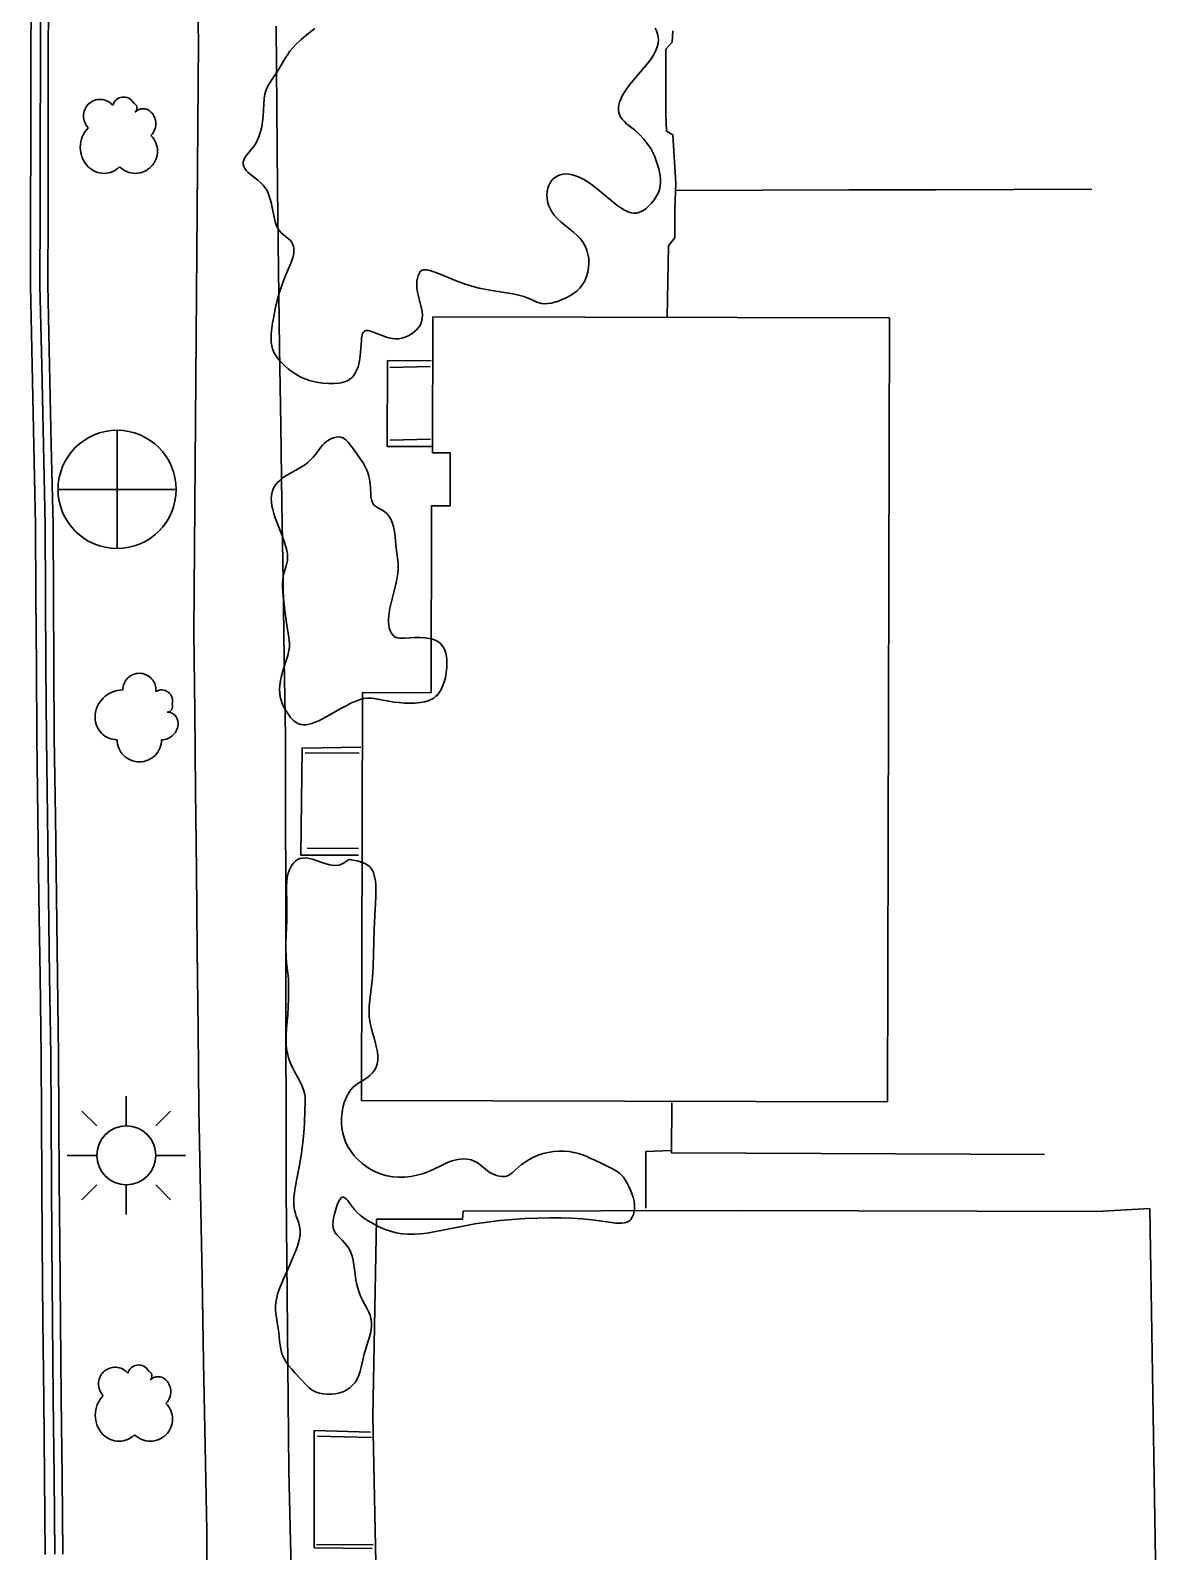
# Model space of a CAD drawing. Header units: feet. Extents: x 3174203 to 3175581, y 1715832 to 1717426.
# Drawn here: x 3175502.5 to 3175565.4, y 1716679 to 1716763.5 of the extents above; entities that cross this region are included whole.
import ezdxf

# ---------------------------------------------------------------- set-up
doc = ezdxf.new("R2010")
doc.units = ezdxf.units.FT
doc.header["$MEASUREMENT"] = 0
for name, color, linetype, lineweight in [('BACK_OF_CURB', 5, 'Continuous', 30), ('BOTTOM_OF_CURB', 3, 'Continuous', 30), ('BUILDING', 1, 'Continuous', 30), ('FOOT_PATH', 2, 'Continuous', 30), ('LIGHT_POLE', 5, 'Continuous', 30), ('MANHOLE', 30, 'Continuous', 30), ('SHRUB', 14, 'Continuous', 30), ('SINGLE_TREE', 3, 'Continuous', 30), ('TOP_OF_CURB', 1, 'Continuous', 30)]:
    doc.layers.add(name, color=color, linetype=linetype, lineweight=lineweight)
for name, color, linetype, lineweight, true_color in [('FENCE', 201, 'Continuous', 30, 0xe39cff), ('HAND_RAIL', 77, 'Continuous', 30, 0x647d5e), ('MISCELLANEOUS', 225, 'Continuous', 30, 0x9c5f7c), ('SHRUBLINE', 71, 'Continuous', 30, 0xc6ff6b)]:
    doc.layers.add(name, color=color, linetype=linetype, lineweight=lineweight, true_color=true_color)

# ---------------------------------------------------------------- blocks, each defined once
blk = doc.blocks.new('SYM205')
at = {"lineweight": -2}
for p, q in [((0, 0.25), (0, 0.5)), ((-0.25, 0.25), (-0.375, 0.375)), ((0.25, 0.25), (0.375, 0.375)), ((0.25, 0), (0.5, 0)), ((-0.25, -0.25), (-0.375, -0.375)), ((0, -0.25), (0, -0.5)), ((0.25, -0.25), (0.375, -0.375))]:
    blk.add_line(p, q, dxfattribs=at)
at = {"lineweight": -2, "flags": 128}
blk.add_lwpolyline([(-0.5, 0), (-0.25, 0, 1), (0.25, 0, 1), (-0.25, 0)], format="xyb", dxfattribs=at)
blk = doc.blocks.new('SYM205_1')
at = {"layer": 'LIGHT_POLE', "ltscale": 0.25, "xscale": 26.246667, "yscale": 26.246667, "zscale": 26.246667}
blk.add_blockref('SYM205', (0, 0), dxfattribs=at)
blk = doc.blocks.new('SYM003')
at = {"layer": 'LIGHT_POLE', "ltscale": 0.25, "xscale": 0.5, "yscale": 0.5, "zscale": 0.5}
blk.add_blockref('SYM205_1', (0, 0), dxfattribs=at)
blk = doc.blocks.new('SYM203')
at = {"lineweight": -2}
blk.add_line((-0.5, 0), (0.5, 0), dxfattribs=at)
at = {"lineweight": -2, "flags": 128}
blk.add_lwpolyline([(0, -0.5, 1), (0, 0.5, 1), (0, -0.5), (0, 0.5)], format="xyb", dxfattribs=at)
blk = doc.blocks.new('SYM203_1')
at = {"layer": 'MANHOLE', "ltscale": 0.25, "xscale": 26.246667, "yscale": 26.246667, "zscale": 26.246667}
blk.add_blockref('SYM203', (0, 0), dxfattribs=at)
blk = doc.blocks.new('SYM004')
at = {"layer": 'MANHOLE', "ltscale": 0.25, "xscale": 0.5, "yscale": 0.5, "zscale": 0.5}
blk.add_blockref('SYM203_1', (0, 0), dxfattribs=at)
blk = doc.blocks.new('SYM231')
at = {"layer": 'SHRUB', "ltscale": 0.25}
for centre, radius, start, end in [((0.298974, 5.855085), 3.69093474259322, 89.999957, 180.000043), ((0.29898, 5.855085), 3.690934742593219, 354.734283, 90.000043), ((-3.391965, -0.296476), 6.151557904322032, 89.999957, 180.000043), ((5.220229, 3.394459), 2.460623161728813, 342.885514, 120.419776), ((6.45054, 2.164144), 1.230311580864407, 269.999957, 24.295265), ((6.450541, -1.526791), 2.460623161728813, 359.999957, 90.000043), ((-4.622277, -0.296484), 4.921246323457626, 179.999957, 270.000043), ((5.22023, -1.526796), 3.690934742593219, 269.999957, 4.3e-05), ((0.298973, -5.217734), 4.921246323457627, 179.999957, 270.000043), ((0.298981, -5.217734), 4.921246323457626, 269.999957, 4.3e-05)]:
    blk.add_arc(centre, radius, start, end, dxfattribs=at)
blk = doc.blocks.new('SYM006')
at = {"layer": 'SHRUB', "ltscale": 0.25, "xscale": 0.5, "yscale": 0.5, "zscale": 0.5}
blk.add_blockref('SYM231', (0, 0), dxfattribs=at)
blk = doc.blocks.new('SYM217')
at = {"layer": 'SINGLE_TREE', "ltscale": 0.25}
for centre, radius, start, end in [((-3.999321, 4.74055), 3.690934742593219, 134.999957, 225.000043), ((-3.999317, 4.740554), 3.690934742593219, 39.734283, 135.000043), ((1.220457, 6.480478), 2.460623161728813, 27.885514, 165.419776), ((2.960383, 6.480475), 1.230311580864406, 314.999957, 69.295265), ((5.570268, 3.870591), 2.460623161728813, 44.999957, 135.000043), ((4.70031, 3.000626), 3.690934742593219, 314.999957, 45.000043), ((-2.259399, -2.219148), 6.151557904322033, 134.999957, 225.000043), ((3.830349, -3.08911), 4.921246323457626, 314.999957, 45.000043), ((-3.129355, -3.089116), 4.921246323457626, 224.999957, 315.000043), ((3.830344, -3.089116), 4.921246323457627, 224.999957, 315.000043)]:
    blk.add_arc(centre, radius, start, end, dxfattribs=at)
blk = doc.blocks.new('SYM007')
at = {"layer": 'SINGLE_TREE', "ltscale": 0.25, "xscale": 0.5, "yscale": 0.5, "zscale": 0.5}
blk.add_blockref('SYM217', (0, 0), dxfattribs=at)

msp = doc.modelspace()

# ---------------------------------------------------------------- linework, layer by layer
at = {"layer": 'BACK_OF_CURB'}
msp.add_polyline3d([(3175504.313422, 1716678.85114, 5251.452064), (3175504.270438, 1716683.174198, 5251.366722), (3175504.227454, 1716687.497256, 5251.277983), (3175504.18447, 1716691.820313, 5251.188618), (3175504.141506, 1716696.141327, 5251.09909), (3175504.121655, 1716699.605243, 5251.029638), (3175504.101792, 1716703.071203, 5250.964554), (3175504.081907, 1716706.541004, 5250.900172), (3175504.021568, 1716710.961825, 5250.821056), (3175503.961281, 1716715.378804, 5250.738731), (3175503.900995, 1716719.795784, 5250.65579), (3175503.84076, 1716724.208975, 5250.569442), (3175503.817816, 1716728.138428, 5250.489102), (3175503.794849, 1716732.07167, 5250.405054), (3175503.771839, 1716736.012465, 5250.321201), (3175503.676708, 1716740.455626, 5250.229538), (3175503.581739, 1716744.891235, 5250.138531), (3175503.487014, 1716749.315488, 5250.050534), (3175503.495105, 1716753.355869, 5249.969171), (3175503.503218, 1716757.407609, 5249.883341), (3175503.511332, 1716761.459348, 5249.793619), (3175503.519467, 1716765.521786, 5249.70297)], dxfattribs=at)
at = {"layer": 'BOTTOM_OF_CURB'}
msp.add_polyline3d([(3175503.343132, 1716678.841493, 5251.072351), (3175503.300147, 1716683.16455, 5250.982614), (3175503.257163, 1716687.487608, 5250.889366), (3175503.214179, 1716691.810665, 5250.7955), (3175503.171195, 1716696.133723, 5250.69836), (3175503.151332, 1716699.599683, 5250.621074), (3175503.131469, 1716703.065642, 5250.547363), (3175503.111606, 1716706.531602, 5250.477101), (3175503.05132, 1716710.948582, 5250.392896), (3175502.991033, 1716715.365562, 5250.312382), (3175502.930747, 1716719.782541, 5250.232539), (3175502.87046, 1716724.199521, 5250.153577), (3175502.847494, 1716728.132763, 5250.079277), (3175502.824527, 1716732.066004, 5250.000394), (3175502.801561, 1716735.999246, 5249.917457), (3175502.706592, 1716740.434855, 5249.8201), (3175502.611623, 1716744.870464, 5249.719198), (3175502.516654, 1716749.306073, 5249.617659), (3175502.524768, 1716753.357812, 5249.521751), (3175502.532882, 1716757.409552, 5249.427067), (3175502.540995, 1716761.461291, 5249.333052), (3175502.549109, 1716765.513031, 5249.242572)], dxfattribs=at)
at = {"layer": 'BUILDING', "flags": 128}
for points, elevation in [([(3175525.836131, 1716740.010282), (3175524.845225, 1716740.012623), (3175524.863062, 1716747.562845), (3175550.222614, 1716747.502933), (3175550.119786, 1716703.977797), (3175520.908388, 1716704.046808), (3175520.961901, 1716726.697689), (3175524.772023, 1716726.688687), (3175524.796566, 1716737.077296), (3175525.829197, 1716737.074856)], 5251.149), ([(3175564.680942, 1716698.055782), (3175565.390944, 1716654.431064), (3175558.396424, 1716654.428211), (3175552.569762, 1716654.200003), (3175552.543692, 1716654.930267), (3175539.723733, 1716654.760742), (3175526.286238, 1716654.70043), (3175526.414145, 1716665.93802), (3175521.956162, 1716665.755454), (3175521.539041, 1716686.515817), (3175521.729212, 1716697.448354), (3175526.511209, 1716697.448354), (3175526.555901, 1716697.895454), (3175541.824585, 1716697.942959), (3175561.738864, 1716697.874496)], 5252.265)]:
    msp.add_lwpolyline(points, close=True, dxfattribs=dict(at, elevation=elevation))
at = {"layer": 'FENCE', "extrusion": (-0.0033803352485919, 0.9999907512279321, 0.0026590961251994), "elevation": 1706018.276837, "flags": 128}
msp.add_lwpolyline([(-3181323.421038, 714.943938), (-3181328.237232, 715.032181), (-3181333.053426, 715.121939), (-3181337.86962, 715.193939), (-3181342.211127, 715.204939), (-3181346.552634, 715.197939)], dxfattribs=at)
at = {"layer": 'FENCE', "extrusion": (-0.0150091858564963, 0.0786122196618169, 0.996792276886096), "elevation": 92526.813714, "flags": 128}
msp.add_lwpolyline([(-3441143.804573, -1086784.846226), (-3441142.385224, -1086785.058641), (-3441141.795487, -1086781.959889)], dxfattribs=at)
at = {"layer": 'FENCE'}
for points in [[(3175538.198572, 1716763.445186, 5251.92), (3175538.164521, 1716762.823504, 5251.871847), (3175537.806989, 1716762.431759, 5251.834687), (3175537.810181, 1716758.79135, 5251.524627), (3175537.834503, 1716757.876467, 5251.447408), (3175538.188387, 1716757.674511, 5251.422), (3175538.351192, 1716754.966892, 5251.098), (3175538.302776, 1716753.569704, 5251.059), (3175538.30384, 1716751.9479, 5251.116), (3175537.957861, 1716751.503233, 5251.201), (3175537.885731, 1716747.564339, 5251.75)], [(3175538.146631, 1716703.912401, 5252.487), (3175538.121093, 1716701.13612, 5252.2), (3175542.264985, 1716701.117411, 5252.272), (3175546.408877, 1716701.098702, 5252.260776), (3175550.552768, 1716701.079993, 5252.253255), (3175554.69666, 1716701.061284, 5252.249478), (3175558.840552, 1716701.042575, 5252.242)]]:
    msp.add_polyline3d(points, dxfattribs=at)
at = {"layer": 'FOOT_PATH'}
for points in [[(3175512.333375, 1716675.376192, 5251.738512), (3175512.313353, 1716680.151799, 5251.633758), (3175512.2249, 1716684.841719, 5251.531555), (3175512.136448, 1716689.531638, 5251.433191), (3175512.047996, 1716694.221558, 5251.338749), (3175511.959543, 1716698.911477, 5251.242664), (3175511.871091, 1716703.601397, 5251.145839), (3175511.824785, 1716708.010723, 5251.050997), (3175511.77848, 1716712.420049, 5250.961125), (3175511.732175, 1716716.829375, 5250.8685), (3175511.68587, 1716721.238701, 5250.777688), (3175511.639564, 1716725.648027, 5250.684795), (3175511.593259, 1716730.057353, 5250.588929), (3175511.62887, 1716734.743419, 5250.489773), (3175511.664482, 1716739.429484, 5250.394036), (3175511.700093, 1716744.11555, 5250.303054), (3175511.735704, 1716748.801616, 5250.212878), (3175511.771315, 1716753.487682, 5250.124009), (3175511.806927, 1716758.173748, 5250.030779), (3175511.842538, 1716762.859813, 5249.932832), (3175511.75125, 1716767.158339, 5249.842144)], [(3175516.156519, 1716763.707573, 5250.061), (3175516.200462, 1716759.195672, 5250.114), (3175516.244405, 1716754.68377, 5250.276), (3175516.288347, 1716750.171869, 5250.253), (3175516.35308, 1716745.852355, 5250.328), (3175516.417813, 1716741.532842, 5250.412), (3175516.482546, 1716737.213328, 5250.517326), (3175516.547279, 1716732.893815, 5250.618574), (3175516.612012, 1716728.574302, 5250.715526), (3175516.676744, 1716724.254788, 5250.80758), (3175516.684541, 1716720.057822, 5250.900346), (3175516.692337, 1716715.860855, 5250.994499), (3175516.700133, 1716711.663889, 5251.084149), (3175516.70793, 1716707.466922, 5251.169731), (3175516.715726, 1716703.269956, 5251.251984), (3175516.723522, 1716699.072989, 5251.332931), (3175516.757542, 1716695.184576, 5251.401144), (3175516.791562, 1716691.296164, 5251.467846), (3175516.825583, 1716687.407751, 5251.527), (3175516.859603, 1716683.519338, 5251.612), (3175516.965916, 1716679.534494, 5251.732), (3175517.072229, 1716675.549651, 5251.819)]]:
    msp.add_polyline3d(points, dxfattribs=at)
at = {"layer": 'HAND_RAIL', "extrusion": (-0.0402785040277785, -0.0010644005588803, 0.999187924849342), "elevation": -124486.140583, "flags": 128}
msp.add_lwpolyline([(-1632258.500226, 3217364.291527), (-1632258.500226, 3217362.033046)], dxfattribs=at)
at = {"layer": 'HAND_RAIL', "extrusion": (-0.1368035369503162, -0.0041160938667331, 0.9905896476589909), "elevation": -436287.542854, "flags": 128}
msp.add_lwpolyline([(-1620463.460503, 3196081.226616), (-1620463.460503, 3196078.939699)], dxfattribs=at)
at = {"layer": 'HAND_RAIL', "extrusion": (-0.0697090505243724, 0.0005926732346289, 0.9975671892225744), "elevation": -215106.709347, "flags": 128}
msp.add_lwpolyline([(-1743658.905198, 3153487.197984), (-1743658.905198, 3153484.185572)], dxfattribs=at)
at = {"layer": 'HAND_RAIL', "extrusion": (-0.1042680932299331, 0.0009341303246297, 0.9945487882123885), "elevation": -324279.222365, "flags": 128}
msp.add_lwpolyline([(-1745097.265675, 3143335.63388), (-1745097.265675, 3143332.766387)], dxfattribs=at)
at = {"layer": 'HAND_RAIL', "extrusion": (-0.1338064514424498, 0.0034129069931135, 0.9910016072732858), "elevation": -413841.699086, "flags": 128}
msp.add_lwpolyline([(-1797096.643226, 3103248.517439), (-1797096.643226, 3103245.484192)], dxfattribs=at)
at = {"layer": 'HAND_RAIL', "extrusion": (-0.0060483976454341, -3.27962022988e-05, 0.9999817077378625), "elevation": -14011.569654, "flags": 128}
msp.add_lwpolyline([(3175495.221524, 1716678.935874), (3175492.080289, 1716678.918842)], dxfattribs=at)
at = {"layer": 'MISCELLANEOUS'}
for points in [[(3175524.773428, 1716745.121292, 5250.887), (3175522.345187, 1716745.136195, 5250.702), (3175522.337739, 1716740.360604, 5250.759), (3175524.795774, 1716740.360604, 5251.266)], [(3175520.867514, 1716723.663324, 5251.147), (3175517.605031, 1716723.618614, 5250.924), (3175517.541718, 1716717.677767, 5251.011), (3175520.729715, 1716717.662864, 5251.192)], [(3175521.410738, 1716685.61956, 5251.885), (3175518.282329, 1716685.723884, 5251.585), (3175518.275811, 1716679.213682, 5251.791), (3175521.493603, 1716679.168972, 5251.759)]]:
    msp.add_polyline3d(points, dxfattribs=at)
at = {"layer": 'SHRUBLINE'}
for points in [[(3175518.316353, 1716763.569634, 5250.229919), (3175517.816813, 1716763.179508, 5250.220322), (3175517.5536, 1716762.963729, 5250.215053), (3175517.302607, 1716762.738986, 5250.211026), (3175517.080537, 1716762.508944, 5250.206895), (3175516.931972, 1716762.322971, 5250.204166), (3175516.803429, 1716762.134284, 5250.201696), (3175516.685731, 1716761.941216, 5250.199354), (3175516.446165, 1716761.535259, 5250.194714), (3175516.2125, 1716761.17544, 5250.190592), (3175515.973041, 1716760.821416, 5250.18684), (3175515.768343, 1716760.505065, 5250.183821), (3175515.657884, 1716760.305316, 5250.18209), (3175515.58205, 1716760.119829, 5250.180591), (3175515.533101, 1716759.923747, 5250.17925), (3175515.503297, 1716759.692212, 5250.17767), (3175515.445861, 1716758.734351, 5250.172204), (3175515.407707, 1716758.383822, 5250.170955), (3175515.360885, 1716758.113103, 5250.169867), (3175515.299047, 1716757.855945, 5250.168978), (3175515.222818, 1716757.61548, 5250.168673), (3175515.132824, 1716757.394836, 5250.16784), (3175515.029691, 1716757.197143, 5250.167827), (3175514.915087, 1716757.024036, 5250.167885), (3175514.794851, 1716756.871167, 5250.16542), (3175514.565018, 1716756.602778, 5250.160745), (3175514.469184, 1716756.475573, 5250.157754), (3175514.405578, 1716756.368029, 5250.15721), (3175514.360076, 1716756.258554, 5250.156796), (3175514.335575, 1716756.147388, 5250.157177), (3175514.334971, 1716756.034774, 5250.156949), (3175514.361162, 1716755.920952, 5250.157425), (3175514.417044, 1716755.806164, 5250.157979), (3175514.503683, 1716755.690833, 5250.158662), (3175514.614822, 1716755.576105, 5250.159022), (3175514.742377, 1716755.463309, 5250.159616), (3175514.878259, 1716755.353774, 5250.16039), (3175515.142661, 1716755.149796, 5250.162124), (3175515.308315, 1716755.012396, 5250.163477), (3175515.444639, 1716754.878663, 5250.164736), (3175515.558153, 1716754.735966, 5250.166039), (3175515.655372, 1716754.57167, 5250.167555), (3175515.741797, 1716754.376199, 5250.169444), (3175515.818854, 1716754.152203, 5250.171744), (3175515.886948, 1716753.905385, 5250.174124), (3175515.946488, 1716753.641453, 5250.177094), (3175516.051312, 1716753.095928, 5250.183728), (3175516.110852, 1716752.840689, 5250.187517), (3175516.185464, 1716752.615606, 5250.191291), (3175516.260094, 1716752.46458, 5250.194026), (3175516.346612, 1716752.336923, 5250.196607), (3175516.442306, 1716752.227835, 5250.199808), (3175516.544466, 1716752.132518, 5250.202265), (3175516.859845, 1716751.881482, 5250.211691), (3175516.954149, 1716751.793919, 5250.215413), (3175517.035105, 1716751.696759, 5250.217864), (3175517.097917, 1716751.585412, 5250.221741), (3175517.133308, 1716751.478876, 5250.225379), (3175517.152209, 1716751.359066, 5250.229251), (3175517.154062, 1716751.225747, 5250.233416), (3175517.138309, 1716751.078686, 5250.23789), (3175517.104391, 1716750.917649, 5250.24399), (3175517.051751, 1716750.742402, 5250.251401), (3175516.939239, 1716750.452159, 5250.260176), (3175516.643133, 1716749.765822, 5250.27713), (3175516.489072, 1716749.36555, 5250.285689), (3175516.348326, 1716748.92797, 5250.298905), (3175516.223822, 1716748.468715, 5250.314562), (3175516.116122, 1716748.006964, 5250.332755), (3175516.025785, 1716747.561896, 5250.349765), (3175515.966727, 1716747.229174, 5250.362484), (3175515.921435, 1716746.91982, 5250.377735), (3175515.892202, 1716746.634252, 5250.38817), (3175515.881322, 1716746.372887, 5250.398159), (3175515.891089, 1716746.136142, 5250.410692), (3175515.916777, 1716745.957078, 5250.418682), (3175515.960449, 1716745.790329, 5250.427103), (3175516.024155, 1716745.630826, 5250.432713), (3175516.109949, 1716745.473495, 5250.441158), (3175516.219882, 1716745.313267, 5250.452119), (3175516.356006, 1716745.14507, 5250.463673), (3175516.494831, 1716744.991994, 5250.472358), (3175516.654177, 1716744.833823, 5250.483894), (3175516.833818, 1716744.675044, 5250.496796), (3175517.033524, 1716744.520143, 5250.508783), (3175517.253067, 1716744.373606, 5250.521644), (3175517.49222, 1716744.239919, 5250.534047), (3175517.750755, 1716744.123569, 5250.544664), (3175518.074599, 1716744.014356, 5250.558963), (3175518.412323, 1716743.933759, 5250.572975), (3175518.751737, 1716743.880691, 5250.587189), (3175519.08065, 1716743.854067, 5250.600993), (3175519.386873, 1716743.852799, 5250.61506), (3175519.658215, 1716743.875801, 5250.627922), (3175519.855704, 1716743.91382, 5250.637663), (3175520.022411, 1716743.967046, 5250.644317), (3175520.162135, 1716744.033655, 5250.651842), (3175520.278678, 1716744.111822, 5250.657182), (3175520.375839, 1716744.199721, 5250.664015), (3175520.457419, 1716744.295528, 5250.668798), (3175520.527218, 1716744.397418, 5250.675563), (3175520.629461, 1716744.586776, 5250.686531), (3175520.709708, 1716744.790805, 5250.697824), (3175520.770403, 1716745.011134, 5250.70914), (3175520.813989, 1716745.249393, 5250.721489), (3175520.850841, 1716745.592147, 5250.737876), (3175520.896544, 1716746.2622, 5250.772101), (3175520.907406, 1716746.370581, 5250.776008), (3175520.921528, 1716746.469896, 5250.779827), (3175520.940537, 1716746.558819, 5250.783091), (3175520.966064, 1716746.636025, 5250.786013), (3175520.999738, 1716746.700192, 5250.788609), (3175521.043188, 1716746.749993, 5250.791129), (3175521.098044, 1716746.784106, 5250.793438), (3175521.165935, 1716746.801204, 5250.795934), (3175521.27804, 1716746.796898, 5250.800063), (3175521.411025, 1716746.766752, 5250.809964), (3175521.559701, 1716746.717528, 5250.815902), (3175522.047972, 1716746.523008, 5250.844745), (3175522.240126, 1716746.453598, 5250.856265), (3175522.426649, 1716746.398585, 5250.867148), (3175522.609209, 1716746.36089, 5250.877533), (3175522.789475, 1716746.343433, 5250.886552), (3175522.969115, 1716746.349136, 5250.896061), (3175523.148998, 1716746.380016, 5250.905406), (3175523.326796, 1716746.434473, 5250.914604), (3175523.49938, 1716746.510003, 5250.923684), (3175523.663622, 1716746.604102, 5250.93259), (3175523.816392, 1716746.714268, 5250.941253), (3175523.954425, 1716746.838378, 5250.949606), (3175524.073895, 1716746.975842, 5250.956139), (3175524.170841, 1716747.12645, 5250.963894), (3175524.2413, 1716747.289994, 5250.971501), (3175524.281309, 1716747.466266, 5250.978305), (3175524.288852, 1716747.654466, 5250.98412), (3175524.269699, 1716747.851428, 5250.991557), (3175524.231567, 1716748.053398, 5250.999079), (3175524.068131, 1716748.700352, 5251.022473), (3175524.018435, 1716748.934401, 5251.033477), (3175523.985033, 1716749.160299, 5251.038994), (3175523.972813, 1716749.378862, 5251.047122), (3175523.981051, 1716749.548005, 5251.057404), (3175524.005348, 1716749.707551, 5251.064841), (3175524.045079, 1716749.852073, 5251.072427), (3175524.099618, 1716749.976149, 5251.08015), (3175524.168338, 1716750.074352, 5251.088004), (3175524.21862, 1716750.120341, 5251.095118), (3175524.276488, 1716750.153749, 5251.09673), (3175524.344235, 1716750.174218, 5251.104413), (3175524.424151, 1716750.181392, 5251.106361), (3175524.518528, 1716750.174914, 5251.10863), (3175524.629656, 1716750.154428, 5251.116713), (3175524.759829, 1716750.119577, 5251.119929), (3175524.911335, 1716750.070005, 5251.128814), (3175525.278896, 1716749.929956, 5251.136465), (3175526.163921, 1716749.569986, 5251.157735), (3175526.61458, 1716749.400596, 5251.166302), (3175527.034757, 1716749.266117, 5251.173874), (3175527.434158, 1716749.162609, 5251.179474), (3175527.831116, 1716749.080291, 5251.183642), (3175528.24396, 1716749.009383, 5251.186924), (3175528.95105, 1716748.898175, 5251.188825), (3175529.300424, 1716748.837093, 5251.191146), (3175529.627273, 1716748.768605, 5251.188359), (3175529.91679, 1716748.689893, 5251.188065), (3175530.094327, 1716748.626604, 5251.185874), (3175530.250659, 1716748.56016, 5251.18752), (3175530.521291, 1716748.431796, 5251.185899), (3175530.646385, 1716748.376872, 5251.186702), (3175530.771858, 1716748.332783, 5251.183354), (3175530.903108, 1716748.303027, 5251.183898), (3175531.068942, 1716748.289856, 5251.179472), (3175531.247812, 1716748.299083, 5251.181408), (3175531.437544, 1716748.328836, 5251.176868), (3175531.635966, 1716748.377245, 5251.177505), (3175531.840906, 1716748.442437, 5251.179604), (3175532.050191, 1716748.522541, 5251.17447), (3175532.261206, 1716748.616339, 5251.164617), (3175532.469565, 1716748.725231, 5251.162268), (3175532.670442, 1716748.851268, 5251.154075), (3175532.859007, 1716748.996504, 5251.146685), (3175533.030434, 1716749.162991, 5251.143514), (3175533.179894, 1716749.352781, 5251.139163), (3175533.303365, 1716749.56656, 5251.136419), (3175533.400042, 1716749.799537, 5251.133781), (3175533.469924, 1716750.045554, 5251.128867), (3175533.513012, 1716750.298454, 5251.123575), (3175533.529306, 1716750.552078, 5251.117733), (3175533.518805, 1716750.800269, 5251.117388), (3175533.48145, 1716751.038036, 5251.116813), (3175533.416939, 1716751.265056, 5251.116077), (3175533.324909, 1716751.482175, 5251.111935), (3175533.204999, 1716751.690238, 5251.111339), (3175533.056846, 1716751.890091, 5251.107991), (3175532.880088, 1716752.082578, 5251.10765), (3175532.676255, 1716752.268927, 5251.107705), (3175532.000787, 1716752.820248, 5251.084928), (3175531.790918, 1716753.01191, 5251.080751), (3175531.607, 1716753.212748, 5251.079192), (3175531.477017, 1716753.393794, 5251.077345), (3175531.37318, 1716753.58115, 5251.075348), (3175531.294501, 1716753.77208, 5251.071942), (3175531.239992, 1716753.963847, 5251.070562), (3175531.208665, 1716754.153712, 5251.070969), (3175531.199531, 1716754.33894, 5251.069674), (3175531.211604, 1716754.516791, 5251.070029), (3175531.251131, 1716754.711633, 5251.068568), (3175531.316367, 1716754.890295, 5251.069236), (3175531.4055, 1716755.050362, 5251.069843), (3175531.51672, 1716755.18942, 5251.067236), (3175531.648217, 1716755.305053, 5251.067919), (3175531.79818, 1716755.394847, 5251.065347), (3175531.940046, 1716755.449619, 5251.058442), (3175532.093008, 1716755.483329, 5251.05925), (3175532.255927, 1716755.495673, 5251.059328), (3175532.427662, 1716755.486345, 5251.055281), (3175532.607075, 1716755.455043, 5251.052583), (3175532.793023, 1716755.401462, 5251.052776), (3175532.984369, 1716755.325298, 5251.053269), (3175533.259286, 1716755.181749, 5251.059483), (3175533.540252, 1716755.002104, 5251.065179), (3175533.824972, 1716754.795126, 5251.070944), (3175534.111152, 1716754.569579, 5251.078599), (3175534.863345, 1716753.946554, 5251.0774), (3175535.088984, 1716753.76914, 5251.080355), (3175535.307019, 1716753.612011, 5251.08145), (3175535.51564, 1716753.48217, 5251.090562), (3175535.713037, 1716753.386621, 5251.096986), (3175535.872358, 1716753.336322, 5251.102073), (3175536.023547, 1716753.314765, 5251.10683), (3175536.168047, 1716753.320354, 5251.111447), (3175536.307303, 1716753.351492, 5251.127136), (3175536.442758, 1716753.406581, 5251.126887), (3175536.575857, 1716753.484025, 5251.131951), (3175536.708044, 1716753.582227, 5251.137504), (3175536.861749, 1716753.72052, 5251.154375), (3175537.010747, 1716753.880064, 5251.161785), (3175537.149606, 1716754.05603, 5251.165377), (3175537.272896, 1716754.243586, 5251.173424), (3175537.375185, 1716754.437905, 5251.177384), (3175537.451042, 1716754.634155, 5251.185346), (3175537.496704, 1716754.828413, 5251.189178), (3175537.51509, 1716755.020377, 5251.196852), (3175537.510785, 1716755.210651, 5251.226627), (3175537.488376, 1716755.399838, 5251.233976), (3175537.45245, 1716755.588542, 5251.241571), (3175537.407591, 1716755.777366, 5251.249272), (3175537.346474, 1716756.004685, 5251.283771), (3175537.275294, 1716756.232408, 5251.29203), (3175537.190245, 1716756.459896, 5251.301639), (3175537.08752, 1716756.68651, 5251.337601), (3175536.963314, 1716756.911612, 5251.347348), (3175536.774747, 1716757.189086, 5251.385156), (3175536.555426, 1716757.457136, 5251.439876), (3175536.314108, 1716757.709701, 5251.471816), (3175536.059551, 1716757.940719, 5251.532498), (3175535.628625, 1716758.289966, 5251.586934), (3175535.501122, 1716758.404652, 5251.596406), (3175535.388497, 1716758.524295, 5251.604206), (3175535.294835, 1716758.652387, 5251.619212), (3175535.224223, 1716758.792422, 5251.634077), (3175535.187746, 1716758.911617, 5251.635602), (3175535.168971, 1716759.040506, 5251.649904), (3175535.169186, 1716759.179449, 5251.655683), (3175535.189677, 1716759.328803, 5251.665894), (3175535.231733, 1716759.488925, 5251.676458), (3175535.296639, 1716759.660174, 5251.68266), (3175535.385685, 1716759.842907, 5251.697867), (3175535.500158, 1716760.037482, 5251.713152), (3175535.641344, 1716760.244257, 5251.728332), (3175535.809059, 1716760.463106, 5251.743263), (3175535.99723, 1716760.691972, 5251.760553), (3175536.609018, 1716761.413274, 5251.813263), (3175536.803554, 1716761.656809, 5251.833275), (3175536.980818, 1716761.89766, 5251.84283), (3175537.133263, 1716762.133288, 5251.851427), (3175537.253343, 1716762.361153, 5251.857985), (3175537.328769, 1716762.557898, 5251.856551), (3175537.373926, 1716762.746871, 5251.854866), (3175537.390876, 1716762.928646, 5251.852994), (3175537.381678, 1716763.103797, 5251.850923), (3175537.348391, 1716763.272896, 5251.855282), (3175537.293074, 1716763.436519, 5251.859169), (3175537.217788, 1716763.595238, 5251.856476)], [(3175516.52468, 1716738.614701, 5250.586089), (3175516.359449, 1716738.4816, 5250.582729), (3175516.216667, 1716738.338115, 5250.577829), (3175516.097783, 1716738.18328, 5250.574787), (3175516.004245, 1716738.016129, 5250.571754), (3175515.9375, 1716737.835697, 5250.567657), (3175515.898999, 1716737.641016, 5250.564664), (3175515.889169, 1716737.462176, 5250.562095), (3175515.899632, 1716737.272158, 5250.558627), (3175515.928869, 1716737.070963, 5250.555819), (3175515.975359, 1716736.85859, 5250.552852), (3175516.037583, 1716736.63504, 5250.549807), (3175516.11402, 1716736.400312, 5250.546901), (3175516.20315, 1716736.154407, 5250.543979), (3175516.510632, 1716735.370498, 5250.538264), (3175516.606742, 1716735.108486, 5250.538056), (3175516.689398, 1716734.853849, 5250.538882), (3175516.752445, 1716734.611226, 5250.540712), (3175516.789726, 1716734.385255, 5250.543341), (3175516.797822, 1716734.203869, 5250.546358), (3175516.78606, 1716734.036084, 5250.548181), (3175516.759023, 1716733.8792, 5250.551219), (3175516.721292, 1716733.730517, 5250.554866), (3175516.589771, 1716733.306678, 5250.569356), (3175516.555096, 1716733.163802, 5250.575291), (3175516.52629, 1716732.965519, 5250.583052), (3175516.51583, 1716732.756973, 5250.591787), (3175516.520335, 1716732.537318, 5250.605442), (3175516.536428, 1716732.305709, 5250.617203), (3175516.560728, 1716732.061302, 5250.625377), (3175516.653422, 1716731.252976, 5250.674609), (3175516.721815, 1716730.698839, 5250.735144), (3175516.794071, 1716730.194931, 5250.784145), (3175516.863591, 1716729.77651, 5250.817462), (3175516.888575, 1716729.588007, 5250.833185), (3175516.901248, 1716729.403489, 5250.848738), (3175516.897265, 1716729.215591, 5250.864709), (3175516.872281, 1716729.016945, 5250.875707), (3175516.811799, 1716728.757528, 5250.896369), (3175516.727332, 1716728.480375, 5250.918606), (3175516.536499, 1716727.906249, 5250.952299), (3175516.45516, 1716727.625966, 5250.976925), (3175516.397513, 1716727.359955, 5251.000523), (3175516.364176, 1716727.10967, 5251.015499), (3175516.353389, 1716726.87519, 5251.036992), (3175516.363394, 1716726.656593, 5251.057405), (3175516.392429, 1716726.453958, 5251.076542), (3175516.45303, 1716726.221726, 5251.097234), (3175516.53853, 1716726.005693, 5251.109984), (3175516.646842, 1716725.796995, 5251.122805), (3175516.775876, 1716725.586769, 5251.144732), (3175516.858361, 1716725.463609, 5251.152697), (3175516.948038, 1716725.341799, 5251.160792), (3175517.046014, 1716725.226081, 5251.168865), (3175517.153395, 1716725.121198, 5251.185989), (3175517.271289, 1716725.031893, 5251.193751), (3175517.400803, 1716724.96291, 5251.21006), (3175517.543043, 1716724.91899, 5251.217742), (3175517.678731, 1716724.904142, 5251.232843), (3175517.825265, 1716724.911044, 5251.247579), (3175517.982899, 1716724.938628, 5251.262047), (3175518.151888, 1716724.985823, 5251.270677), (3175518.332486, 1716725.05156, 5251.29106), (3175518.524948, 1716725.134769, 5251.305693), (3175518.729528, 1716725.23438, 5251.320512), (3175518.946482, 1716725.349325, 5251.335553), (3175519.762445, 1716725.815358, 5251.395261), (3175520.042945, 1716725.969638, 5251.410307), (3175520.318961, 1716726.1097, 5251.424451), (3175520.585248, 1716726.22733, 5251.437483), (3175520.836562, 1716726.314316, 5251.4493), (3175521.041389, 1716726.360476, 5251.458936), (3175521.235217, 1716726.381217, 5251.467936), (3175521.422528, 1716726.380868, 5251.476624), (3175521.607802, 1716726.363761, 5251.485135), (3175521.79552, 1716726.334225, 5251.490648), (3175522.418147, 1716726.21434, 5251.51114), (3175522.694391, 1716726.173191, 5251.525294), (3175522.988344, 1716726.140634, 5251.546381), (3175523.291114, 1716726.118875, 5251.564714), (3175523.593808, 1716726.110118, 5251.582777), (3175523.887534, 1716726.116568, 5251.595422), (3175524.163398, 1716726.140431, 5251.611305), (3175524.412508, 1716726.183912, 5251.621286), (3175524.602933, 1716726.239283, 5251.629389), (3175524.768459, 1716726.309834, 5251.636942), (3175524.91148, 1716726.394036, 5251.63884), (3175525.034387, 1716726.490362, 5251.645401), (3175525.139576, 1716726.597284, 5251.651643), (3175525.229438, 1716726.713272, 5251.653449), (3175525.306367, 1716726.8368, 5251.653877), (3175525.372755, 1716726.966338, 5251.654019), (3175525.48077, 1716727.238625, 5251.655227), (3175525.559048, 1716727.52436, 5251.659981), (3175525.610441, 1716727.81906, 5251.665884), (3175525.637801, 1716728.118242, 5251.669154), (3175525.643635, 1716728.317632, 5251.671634), (3175525.638123, 1716728.513641, 5251.676383), (3175525.619335, 1716728.702888, 5251.683125), (3175525.585339, 1716728.881993, 5251.688224), (3175525.534205, 1716729.047574, 5251.69356), (3175525.464001, 1716729.196251, 5251.693455), (3175525.373459, 1716729.325388, 5251.693157), (3175525.263969, 1716729.435326, 5251.697656), (3175525.137582, 1716729.527152, 5251.702377), (3175524.996349, 1716729.601953, 5251.707256), (3175524.842322, 1716729.660817, 5251.712226), (3175524.677553, 1716729.704828, 5251.711168), (3175524.414952, 1716729.745783, 5251.715222), (3175524.140944, 1716729.76188, 5251.725644), (3175523.863678, 1716729.759231, 5251.722508), (3175523.5913, 1716729.743949, 5251.718742), (3175523.296143, 1716729.722507, 5251.719251), (3175523.15818, 1716729.718287, 5251.716754), (3175523.028349, 1716729.723571, 5251.714242), (3175522.907942, 1716729.742238, 5251.711744), (3175522.798253, 1716729.778166, 5251.709254), (3175522.700573, 1716729.835232, 5251.71131), (3175522.616029, 1716729.916314, 5251.708569), (3175522.54509, 1716730.020282, 5251.705486), (3175522.48806, 1716730.145009, 5251.70196), (3175522.445243, 1716730.288365, 5251.701932), (3175522.416943, 1716730.448221, 5251.697331), (3175522.403465, 1716730.622448, 5251.695682), (3175522.405112, 1716730.808918, 5251.693417), (3175522.432081, 1716731.086491, 5251.687685), (3175522.482171, 1716731.378063, 5251.683998), (3175522.548261, 1716731.677811, 5251.67519), (3175522.788752, 1716732.639566, 5251.634688), (3175522.862764, 1716732.983545, 5251.617647), (3175522.915593, 1716733.307964, 5251.600924), (3175522.940838, 1716733.610301, 5251.58343), (3175522.938385, 1716733.835873, 5251.569589), (3175522.91999, 1716734.052186, 5251.555445), (3175522.827257, 1716734.710451, 5251.506838), (3175522.765884, 1716735.328785, 5251.452016), (3175522.728883, 1716735.638359, 5251.421781), (3175522.675181, 1716735.927558, 5251.391314), (3175522.614699, 1716736.135127, 5251.369739), (3175522.537531, 1716736.319536, 5251.348917), (3175522.443679, 1716736.480576, 5251.324026), (3175522.333142, 1716736.61804, 5251.308747), (3175522.20592, 1716736.731718, 5251.288612), (3175522.088202, 1716736.809236, 5251.270406), (3175521.843112, 1716736.940364, 5251.239283), (3175521.728291, 1716737.007016, 5251.220422), (3175521.626987, 1716737.083085, 5251.208893), (3175521.545478, 1716737.175092, 5251.197583), (3175521.488108, 1716737.287827, 5251.1858), (3175521.451497, 1716737.419157, 5251.17297), (3175521.430335, 1716737.565218, 5251.158923), (3175521.419312, 1716737.722146, 5251.143763), (3175521.406438, 1716738.053148, 5251.106676), (3175521.386342, 1716738.302953, 5251.077382), (3175521.349953, 1716738.548684, 5251.048325), (3175521.294011, 1716738.787894, 5251.019576), (3175521.215257, 1716739.018139, 5250.991094), (3175521.112063, 1716739.237925, 5250.962639), (3175520.989317, 1716739.44956, 5250.934001), (3175520.853535, 1716739.656305, 5250.905207), (3175520.52086, 1716740.133338, 5250.840071), (3175520.335312, 1716740.387868, 5250.806793), (3175520.159419, 1716740.604725, 5250.77796), (3175520.059658, 1716740.708875, 5250.764054), (3175519.960939, 1716740.791116, 5250.75077), (3175519.859092, 1716740.850407, 5250.739637), (3175519.749945, 1716740.885703, 5250.728788), (3175519.629328, 1716740.895961, 5250.717201), (3175519.494945, 1716740.880904, 5250.704643), (3175519.352012, 1716740.843313, 5250.691297), (3175519.207618, 1716740.786735, 5250.677141), (3175519.068856, 1716740.714717, 5250.663684), (3175518.942816, 1716740.630806, 5250.650085), (3175518.83428, 1716740.537837, 5250.638407), (3175518.738796, 1716740.435799, 5250.626074), (3175518.649601, 1716740.323968, 5250.614787), (3175518.463031, 1716740.06803, 5250.590149), (3175518.352733, 1716739.923325, 5250.576133), (3175518.225278, 1716739.771023, 5250.560912), (3175518.077504, 1716739.615494, 5250.545976), (3175517.906251, 1716739.461107, 5250.528551), (3175517.708357, 1716739.312228, 5250.509947), (3175517.48319, 1716739.171719, 5250.489727), (3175516.991487, 1716738.901582, 5250.445849), (3175516.748967, 1716738.762579, 5250.423032), (3175516.52468, 1716738.614701, 5250.399069)], [(3175516.830359, 1716716.660969, 5250.97264), (3175516.778358, 1716716.436569, 5250.981574), (3175516.74909, 1716716.206327, 5250.990731), (3175516.737132, 1716715.969618, 5250.999973), (3175516.737063, 1716715.725814, 5251.009373), (3175516.756494, 1716715.035423, 5251.035579), (3175516.763735, 1716714.565646, 5251.053197), (3175516.756494, 1716714.05723, 5251.07203), (3175516.716302, 1716713.228619, 5251.10214), (3175516.699058, 1716712.81085, 5251.116942), (3175516.695663, 1716712.409789, 5251.13081), (3175516.712161, 1716712.03739, 5251.143289), (3175516.742916, 1716711.696369, 5251.154482), (3175516.812979, 1716711.110093, 5251.173285), (3175516.842589, 1716710.783438, 5251.183182), (3175516.855785, 1716710.467409, 5251.192483), (3175516.856429, 1716710.114673, 5251.202691), (3175516.847739, 1716709.693999, 5251.214666), (3175516.830359, 1716709.23855, 5251.226975), (3175516.804289, 1716708.79759, 5251.238306), (3175516.738953, 1716708.042855, 5251.255972), (3175516.717389, 1716707.671766, 5251.265431), (3175516.713873, 1716707.432572, 5251.269712), (3175516.721595, 1716707.182229, 5251.273736), (3175516.744488, 1716706.925234, 5251.275798), (3175516.786492, 1716706.666089, 5251.279824), (3175516.851541, 1716706.40929, 5251.281473), (3175516.941535, 1716706.158827, 5251.284897), (3175517.050221, 1716705.916644, 5251.28476), (3175517.169309, 1716705.684177, 5251.286898), (3175517.40553, 1716705.254125, 5251.28919), (3175517.530407, 1716705.01205, 5251.290305), (3175517.630995, 1716704.788439, 5251.290529), (3175517.705616, 1716704.579856, 5251.290105), (3175517.752588, 1716704.382862, 5251.289203), (3175517.770072, 1716704.230584, 5251.287277), (3175517.773583, 1716704.077472, 5251.285378), (3175517.767917, 1716703.917475, 5251.288654), (3175517.748243, 1716703.552621, 5251.286347), (3175517.730541, 1716702.743148, 5251.29873), (3175517.704793, 1716702.248578, 5251.298601), (3175517.650721, 1716701.704422, 5251.3051), (3175517.57058, 1716701.129355, 5251.308201), (3175517.470162, 1716700.544629, 5251.313139), (3175517.302879, 1716699.694284, 5251.333212), (3175517.229421, 1716699.298249, 5251.346434), (3175517.174701, 1716698.931962, 5251.359028), (3175517.149697, 1716698.664432, 5251.369349), (3175517.142561, 1716698.418126, 5251.376834), (3175517.153433, 1716698.190271, 5251.386591), (3175517.182453, 1716697.978098, 5251.396392), (3175517.229761, 1716697.778835, 5251.402816), (3175517.282128, 1716697.620239, 5251.40812), (3175517.398537, 1716697.308021, 5251.426807), (3175517.449219, 1716697.146324, 5251.432251), (3175517.485979, 1716696.975518, 5251.440976), (3175517.502139, 1716696.791566, 5251.451306), (3175517.492506, 1716696.591218, 5251.461152), (3175517.457846, 1716696.374378, 5251.4717), (3175517.400413, 1716696.141735, 5251.483027), (3175517.322459, 1716695.89398, 5251.495146), (3175517.226239, 1716695.631803, 5251.515364), (3175517.114007, 1716695.355896, 5251.534322), (3175516.922623, 1716694.920808, 5251.562004), (3175516.526819, 1716694.04411, 5251.608792), (3175516.36232, 1716693.643253, 5251.631906), (3175516.262871, 1716693.356155, 5251.649766), (3175516.192412, 1716693.094929, 5251.661036), (3175516.148649, 1716692.852064, 5251.668266), (3175516.129288, 1716692.620049, 5251.675472), (3175516.132034, 1716692.391372, 5251.683093), (3175516.161702, 1716692.100747, 5251.692655), (3175516.263403, 1716691.488526, 5251.70952), (3175516.310179, 1716691.161225, 5251.718246), (3175516.354917, 1716690.700946, 5251.728855), (3175516.382958, 1716690.465192, 5251.734195), (3175516.424759, 1716690.229076, 5251.739194), (3175516.487802, 1716689.995133, 5251.745445), (3175516.57957, 1716689.765899, 5251.750145), (3175516.704711, 1716689.543648, 5251.75389), (3175516.856525, 1716689.329608, 5251.75812), (3175517.025477, 1716689.124744, 5251.765031), (3175517.202033, 1716688.930023, 5251.7688), (3175517.539818, 1716688.574873, 5251.779295), (3175517.780276, 1716688.311682, 5251.786161), (3175517.890282, 1716688.195978, 5251.787931), (3175518.000364, 1716688.09168, 5251.791938), (3175518.11569, 1716687.999396, 5251.793464), (3175518.24143, 1716687.919734, 5251.797211), (3175518.38275, 1716687.853303, 5251.801298), (3175518.571638, 1716687.793313, 5251.806213), (3175518.781526, 1716687.753004, 5251.811641), (3175519.005173, 1716687.733222, 5251.817474), (3175519.235338, 1716687.734812, 5251.823456), (3175519.464779, 1716687.758619, 5251.827404), (3175519.686254, 1716687.805488, 5251.833363), (3175519.893527, 1716687.876083, 5251.83962), (3175520.084386, 1716687.970344, 5251.843998), (3175520.257623, 1716688.08803, 5251.850592), (3175520.412032, 1716688.228899, 5251.857582), (3175520.546406, 1716688.392709, 5251.863218), (3175520.659537, 1716688.57922, 5251.871346), (3175520.751245, 1716688.787223, 5251.883785), (3175520.825452, 1716689.011647, 5251.888094), (3175520.887107, 1716689.246455, 5251.899186), (3175521.046243, 1716689.952812, 5251.921878), (3175521.137285, 1716690.274204, 5251.931266), (3175521.324256, 1716690.850156, 5251.950566), (3175521.398189, 1716691.117757, 5251.960002), (3175521.438476, 1716691.327412, 5251.966052), (3175521.458741, 1716691.533729, 5251.974744), (3175521.45669, 1716691.736499, 5251.978491), (3175521.430029, 1716691.935513, 5251.984164), (3175521.376464, 1716692.130563, 5251.991976), (3175521.295612, 1716692.322205, 5251.996012), (3175521.194738, 1716692.514056, 5252.00213), (3175520.969632, 1716692.91591, 5252.014578), (3175520.863753, 1716693.134676, 5252.021395), (3175520.752412, 1716693.430803, 5252.0296), (3175520.663882, 1716693.74649, 5252.039245), (3175520.594905, 1716694.073587, 5252.047949), (3175520.542222, 1716694.403945, 5252.057509), (3175520.476177, 1716694.920068, 5252.071487), (3175520.43742, 1716695.165089, 5252.077294), (3175520.385106, 1716695.396965, 5252.083933), (3175520.311936, 1716695.612358, 5252.089549), (3175520.213252, 1716695.808625, 5252.09554), (3175520.094963, 1716695.985905, 5252.101779), (3175519.965621, 1716696.145033, 5252.107953), (3175519.833776, 1716696.286844, 5252.113776), (3175519.613294, 1716696.505366, 5252.123002), (3175519.529834, 1716696.592644, 5252.126706), (3175519.458684, 1716696.678956, 5252.129813), (3175519.400932, 1716696.769253, 5252.1333), (3175519.357663, 1716696.868485, 5252.136135), (3175519.329963, 1716696.981603, 5252.140035), (3175519.31804, 1716697.140383, 5252.144346), (3175519.327391, 1716697.32128, 5252.149768), (3175519.355303, 1716697.519286, 5252.156071), (3175519.399066, 1716697.729393, 5252.162832), (3175519.455968, 1716697.946595, 5252.169844), (3175519.531753, 1716698.187062, 5252.17912), (3175519.574149, 1716698.300306, 5252.183105), (3175519.619374, 1716698.404649, 5252.185899), (3175519.6673, 1716698.496909, 5252.189853), (3175519.717796, 1716698.573904, 5252.192074), (3175519.770732, 1716698.632451, 5252.19489), (3175519.82598, 1716698.66937, 5252.196466), (3175519.883409, 1716698.681477, 5252.19785), (3175519.942932, 1716698.666757, 5252.199288), (3175520.004633, 1716698.627849, 5252.202575), (3175520.068635, 1716698.568561, 5252.203948), (3175520.135065, 1716698.492697, 5252.20624), (3175520.204047, 1716698.404063, 5252.208795), (3175520.427561, 1716698.099598, 5252.217349), (3175520.508005, 1716697.997941, 5252.221183), (3175520.661588, 1716697.82867, 5252.224888), (3175520.830344, 1716697.674161, 5252.231754), (3175521.019148, 1716697.528897, 5252.237449), (3175521.232874, 1716697.387362, 5252.244509), (3175521.476399, 1716697.244042, 5252.250458), (3175521.704829, 1716697.120817, 5252.255547), (3175521.955437, 1716696.998648, 5252.264102), (3175522.226321, 1716696.883664, 5252.268943), (3175522.515581, 1716696.781992, 5252.273423), (3175522.821316, 1716696.69976, 5252.275192), (3175523.141625, 1716696.643095, 5252.2787), (3175523.474854, 1716696.616436, 5252.281823), (3175523.820332, 1716696.617457, 5252.281457), (3175524.177639, 1716696.642144, 5252.283685), (3175524.546352, 1716696.686483, 5252.287325), (3175524.926048, 1716696.746458, 5252.290065), (3175525.316304, 1716696.818054, 5252.287165), (3175526.549066, 1716697.06623, 5252.279424), (3175527.201446, 1716697.189248, 5252.279805), (3175527.878775, 1716697.29729, 5252.287176), (3175528.579273, 1716697.382036, 5252.300911), (3175529.291176, 1716697.444674, 5252.312877), (3175530.000228, 1716697.48877, 5252.324447), (3175530.692171, 1716697.517891, 5252.330151), (3175531.355244, 1716697.534412, 5252.349787), (3175531.987664, 1716697.535957, 5252.368511), (3175532.590144, 1716697.51896, 5252.378575), (3175533.163397, 1716697.479856, 5252.385258), (3175533.70576, 1716697.418288, 5252.391469), (3175534.650766, 1716697.280888, 5252.38841), (3175535.026321, 1716697.236435, 5252.384185), (3175535.205508, 1716697.226255, 5252.38534), (3175535.360222, 1716697.228584, 5252.383795), (3175535.492989, 1716697.24382, 5252.382765), (3175535.606336, 1716697.272362, 5252.380932), (3175535.702791, 1716697.314611, 5252.380079), (3175535.78488, 1716697.370964, 5252.377819), (3175535.855132, 1716697.441821, 5252.376981), (3175535.937131, 1716697.564993, 5252.376878), (3175536.000151, 1716697.711532, 5252.373175), (3175536.043462, 1716697.875598, 5252.368786), (3175536.066334, 1716698.051348, 5252.367089), (3175536.068038, 1716698.232941, 5252.361766), (3175536.041068, 1716698.45996, 5252.355276), (3175535.989148, 1716698.679847, 5252.351934), (3175535.921546, 1716698.885472, 5252.344353), (3175535.847528, 1716699.069702, 5252.337378), (3175535.750932, 1716699.27537, 5252.329955), (3175535.657716, 1716699.44723, 5252.32659), (3175535.50986, 1716699.693773, 5252.318265), (3175535.444042, 1716699.787186, 5252.31327), (3175535.359244, 1716699.88425, 5252.310634), (3175535.245979, 1716699.986792, 5252.303357), (3175535.094755, 1716700.096635, 5252.295446), (3175534.844543, 1716700.245565, 5252.282956), (3175534.54158, 1716700.403765, 5252.26418), (3175534.207252, 1716700.566244, 5252.249742), (3175533.862944, 1716700.72801, 5252.232052), (3175533.636696, 1716700.83271, 5252.221809), (3175533.411505, 1716700.931706, 5252.211466), (3175533.183357, 1716701.021827, 5252.198148), (3175532.948238, 1716701.099903, 5252.187699), (3175532.702136, 1716701.162766, 5252.177044), (3175532.441038, 1716701.207245, 5252.169051), (3175532.162656, 1716701.23063, 5252.157867), (3175531.8716, 1716701.232038, 5252.146414), (3175531.574208, 1716701.211049, 5252.134803), (3175531.276816, 1716701.167239, 5252.123101), (3175530.985761, 1716701.100185, 5252.11165), (3175530.707378, 1716701.009466, 5252.100442), (3175530.44716, 1716700.895925, 5252.089227), (3175530.207219, 1716700.765481, 5252.07768), (3175529.988822, 1716700.625316, 5252.070792), (3175529.793236, 1716700.482616, 5252.059304), (3175529.621729, 1716700.344565, 5252.054467), (3175529.280175, 1716700.043631, 5252.03076), (3175529.199836, 1716699.976233, 5252.027691), (3175529.124685, 1716699.92161, 5252.025587), (3175529.049933, 1716699.879362, 5252.023657), (3175528.970792, 1716699.849089, 5252.021766), (3175528.882473, 1716699.830393, 5252.019765), (3175528.737758, 1716699.823334, 5252.01599), (3175528.573334, 1716699.839643, 5252.012427), (3175528.396866, 1716699.880782, 5252.008588), (3175528.216018, 1716699.948209, 5252.004576), (3175528.038454, 1716700.043387, 5251.993166), (3175527.897116, 1716700.143545, 5251.989583), (3175527.478592, 1716700.48966, 5251.971806), (3175527.327537, 1716700.594889, 5251.968185), (3175527.164021, 1716700.682368, 5251.964626), (3175526.985191, 1716700.745829, 5251.955199), (3175526.792844, 1716700.784357, 5251.951486), (3175526.589936, 1716700.798374, 5251.947747), (3175526.379424, 1716700.788301, 5251.943993), (3175526.164266, 1716700.754563, 5251.935886), (3175525.947417, 1716700.697582, 5251.931999), (3175525.687672, 1716700.6007, 5251.927393), (3175525.426103, 1716700.48118, 5251.916524), (3175524.882889, 1716700.215121, 5251.901665), (3175524.593946, 1716700.089029, 5251.904125), (3175524.289795, 1716699.979976, 5251.895093), (3175523.97287, 1716699.892101, 5251.90425), (3175523.64682, 1716699.828324, 5251.907925), (3175523.315296, 1716699.791568, 5251.913377), (3175522.981946, 1716699.784752, 5251.920983), (3175522.650178, 1716699.810311, 5251.923831), (3175522.322425, 1716699.868732, 5251.925888), (3175522.000877, 1716699.960015, 5251.92691), (3175521.687723, 1716700.08416, 5251.93572), (3175521.385154, 1716700.241167, 5251.934513), (3175521.14296, 1716700.396792, 5251.932351), (3175520.912594, 1716700.573336, 5251.929803), (3175520.697013, 1716700.768897, 5251.927187), (3175520.499174, 1716700.981573, 5251.924438), (3175520.322034, 1716701.209464, 5251.922548), (3175520.168551, 1716701.450667, 5251.925519), (3175520.041152, 1716701.70335, 5251.929132), (3175519.940156, 1716701.965965, 5251.936662), (3175519.86535, 1716702.237032, 5251.937882), (3175519.816524, 1716702.515072, 5251.942614), (3175519.793466, 1716702.798605, 5251.941804), (3175519.795966, 1716703.086154, 5251.945504), (3175519.8236, 1716703.375342, 5251.943662), (3175519.875106, 1716703.660207, 5251.94092), (3175519.949009, 1716703.933892, 5251.941578), (3175520.043833, 1716704.189539, 5251.938552), (3175520.158104, 1716704.42029, 5251.939112), (3175520.290347, 1716704.619287, 5251.937), (3175520.416513, 1716704.761046, 5251.935989), (3175520.55164, 1716704.88009, 5251.934989), (3175520.692571, 1716704.982072, 5251.930939), (3175520.836145, 1716705.072644, 5251.929793), (3175521.118587, 1716705.242173, 5251.921849), (3175521.251138, 1716705.332436, 5251.920472), (3175521.393298, 1716705.450881, 5251.915842), (3175521.519055, 1716705.585051, 5251.913405), (3175521.625606, 1716705.735424, 5251.910812), (3175521.71015, 1716705.902477, 5251.908033), (3175521.769883, 1716706.086686, 5251.902878), (3175521.802004, 1716706.28853, 5251.899474), (3175521.805102, 1716706.507521, 5251.895579), (3175521.783336, 1716706.73931, 5251.891179), (3175521.74226, 1716706.978586, 5251.886357), (3175521.687424, 1716707.220035, 5251.8812), (3175521.624381, 1716707.458345, 5251.875869), (3175521.483358, 1716707.94849, 5251.861988), (3175521.417001, 1716708.198344, 5251.855497), (3175521.364409, 1716708.447156, 5251.848816), (3175521.330379, 1716708.704313, 5251.84168), (3175521.319707, 1716708.979205, 5251.833747), (3175521.334967, 1716709.280457, 5251.824697), (3175521.369831, 1716709.613631, 5251.814243), (3175521.46417, 1716710.394944, 5251.79057), (3175521.506543, 1716710.85268, 5251.789363), (3175521.542253, 1716711.490507, 5251.782705), (3175521.564114, 1716712.176827, 5251.762704), (3175521.581087, 1716712.880263, 5251.741982), (3175521.602133, 1716713.569436, 5251.726053), (3175521.691342, 1716715.349455, 5251.641211), (3175521.697723, 1716715.821084, 5251.617222), (3175521.690612, 1716716.030622, 5251.59998), (3175521.675048, 1716716.222688, 5251.589778), (3175521.649911, 1716716.397741, 5251.574265), (3175521.614082, 1716716.556238, 5251.565176), (3175521.56644, 1716716.698638, 5251.551173), (3175521.505864, 1716716.825401, 5251.543035), (3175521.431235, 1716716.936983, 5251.529971), (3175521.341432, 1716717.033844, 5251.516946), (3175521.22019, 1716717.127294, 5251.506005), (3175521.084431, 1716717.20394, 5251.489917), (3175520.940918, 1716717.265606, 5251.477238), (3175520.796418, 1716717.314118, 5251.46082), (3175520.657695, 1716717.3513, 5251.448135), (3175520.531512, 1716717.378978, 5251.433657), (3175520.330332, 1716717.414572, 5251.412591), (3175520.26403, 1716717.42232, 5251.404751), (3175520.218247, 1716717.42234, 5251.399333), (3175520.185498, 1716717.414753, 5251.395353), (3175520.158302, 1716717.39968, 5251.391706), (3175520.046297, 1716717.313488, 5251.376621), (3175519.932522, 1716717.238144, 5251.360176), (3175519.794608, 1716717.168595, 5251.342178), (3175519.638187, 1716717.119975, 5251.321591), (3175519.464387, 1716717.098402, 5251.299534), (3175519.273206, 1716717.107739, 5251.274317), (3175519.117383, 1716717.136789, 5251.253018), (3175518.945591, 1716717.183647, 5251.228286), (3175518.751636, 1716717.246565, 5251.199474), (3175518.387908, 1716717.372906, 5251.142344), (3175518.238432, 1716717.421226, 5251.118731), (3175518.084121, 1716717.463851, 5251.093799), (3175517.928199, 1716717.495884, 5251.069319), (3175517.773888, 1716717.512428, 5251.044497), (3175517.624412, 1716717.508586, 5251.020884), (3175517.482993, 1716717.47946, 5250.997319), (3175517.352392, 1716717.421624, 5250.974397), (3175517.233513, 1716717.337539, 5250.9503), (3175517.126795, 1716717.231136, 5250.925682), (3175517.03268, 1716717.106346, 5250.899321), (3175516.951609, 1716716.967101, 5250.871988), (3175516.884022, 1716716.817331, 5250.844521), (3175516.830359, 1716716.660969, 5250.816206)]]:
    msp.add_polyline3d(points, dxfattribs=at)
at = {"layer": 'TOP_OF_CURB'}
msp.add_polyline3d([(3175503.875034, 1716678.846782, 5251.436855), (3175503.83205, 1716683.169839, 5251.346), (3175503.789066, 1716687.492897, 5251.352), (3175503.746082, 1716691.815954, 5251.162), (3175503.703108, 1716696.137891, 5251.077369), (3175503.683252, 1716699.602731, 5251.006224), (3175503.663389, 1716703.068691, 5250.931801), (3175503.643514, 1716706.536756, 5250.858971), (3175503.583199, 1716710.955841, 5250.771), (3175503.522913, 1716715.372821, 5250.683), (3175503.462626, 1716719.789801, 5250.599), (3175503.402368, 1716724.204704, 5250.516), (3175503.379413, 1716728.135869, 5250.437511), (3175503.356447, 1716732.06911, 5250.35522), (3175503.333457, 1716736.006493, 5250.268532), (3175503.238399, 1716740.446241, 5250.16566), (3175503.14343, 1716744.88185, 5250.067782), (3175503.048595, 1716749.311234, 5249.970783), (3175503.056696, 1716753.356747, 5249.885911), (3175503.064809, 1716757.408487, 5249.802169), (3175503.072923, 1716761.460226, 5249.714875), (3175503.081048, 1716765.51783, 5249.623168)], dxfattribs=at)

# ---------------------------------------------------------------- block references
at = {"layer": 'LIGHT_POLE', "ltscale": 0.25, "xscale": 0.5, "yscale": 0.5, "zscale": 0.5}
msp.add_blockref('SYM003', (3175507.8406, 1716700.9989, 5251.4315), dxfattribs=at)
at = {"layer": 'MANHOLE', "ltscale": 0.25, "xscale": 0.5, "yscale": 0.5, "zscale": 0.5}
msp.add_blockref('SYM004', (3175507.33, 1716737.981, 5250.411), dxfattribs=at)
at = {"layer": 'SHRUB', "ltscale": 0.25, "xscale": 0.5, "yscale": 0.5, "zscale": 0.5}
msp.add_blockref('SYM006', (3175508.4924, 1716725.383, 5251.0118), dxfattribs=at)
at = {"layer": 'SINGLE_TREE', "ltscale": 0.25, "xscale": 0.5, "yscale": 0.5, "zscale": 0.5}
for p in [(3175507.3844, 1716757.5347, 5250.815), (3175508.2172, 1716687.1249, 5251.5968)]:
    msp.add_blockref('SYM007', p, dxfattribs=at)

doc.saveas('drawing.dxf')
